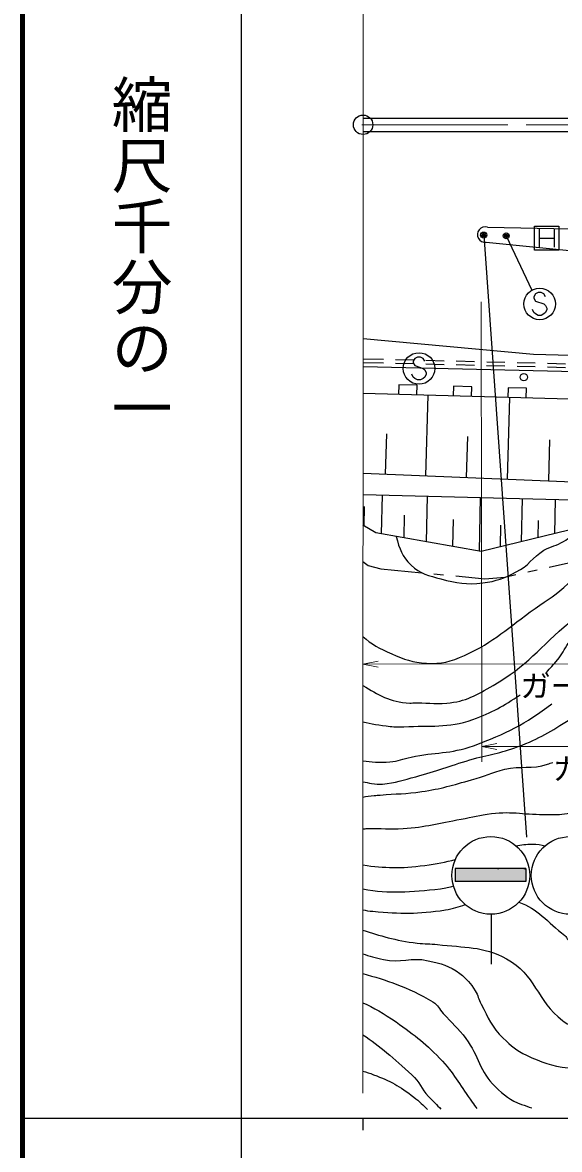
# Model space of a CAD drawing. Units: millimetres, scale not verified. Extents: x 40000 to 680000, y 20000 to 380000.
# Drawn here: x 40000 to 84189, y 202409 to 295258 of the extents above; entities that cross this region are included whole.
import ezdxf
from ezdxf.enums import TextEntityAlignment as Align

# ---------------------------------------------------------------- set-up
doc = ezdxf.new("R2010")
doc.units = ezdxf.units.MM
doc.header["$LTSCALE"] = 1000
doc.header["$PDMODE"] = 32
doc.header["$PDSIZE"] = 500
doc.linetypes.add('CHAIN', pattern=[18.5, 12, -1.5, 3.5, -1.5])
for name, color, linetype, lineweight in [('M-BGD', 7, 'Continuous', 25), ('M-BGD-HTXT', 7, 'Continuous', 13), ('M-BMK', 2, 'CHAIN', 13), ('M-BMK-ROW', 30, 'Continuous', 25), ('M-BMK-SRVR', 3, 'Continuous', 25), ('M-STR-HTXT', 7, 'Continuous', 13), ('M-STR-STRC', 7, 'Continuous', 25), ('M-TTL', 2, 'Continuous', 140), ('M-TTL-BAND', 7, 'Continuous', 25)]:
    doc.layers.add(name, color=color, linetype=linetype, lineweight=lineweight)
doc.styles.add('@ＭＳ ゴシック', font='')
doc.styles.add('ＭＳ ゴシック', font='')
doc.styles.get('@ＭＳ ゴシック').set_extended_font_data('@MS Gothic')
doc.styles.get('ＭＳ ゴシック').set_extended_font_data('MS Gothic')

msp = doc.modelspace()

# ---------------------------------------------------------------- hatches: boundary and pattern name
at = {"layer": 'M-STR-STRC'}
msp.add_hatch(color=256, dxfattribs=at).paths.add_polyline_path([(81436, 224483), (81436, 225563), (75606, 225563), (75606, 224483)])

# ---------------------------------------------------------------- linework, layer by layer
at = {"layer": 'M-BGD'}
for p, q in [((78270, 278387), (85101, 278263)), ((82135, 276493), (82135, 278493)), ((82135, 278493), (84135, 278493)), ((82510, 278243), (82510, 276743)), ((83760, 278243), (83760, 276743)), ((84135, 278493), (84135, 276493)), ((78157, 277154), (85017, 276478)), ((82510, 277493), (83760, 277493)), ((84135, 276493), (82135, 276493)), ((68023, 267563), (69704, 267521)), ((70703, 267496), (72203, 267459)), ((73203, 267434), (74702, 267397)), ((68023, 267262), (69700, 267221)), ((70700, 267196), (72199, 267159)), ((73199, 267134), (74698, 267097)), ((75698, 267072), (77198, 267035)), ((75702, 267372), (77201, 267335)), ((78197, 267011), (79697, 266974)), ((78201, 267311), (79701, 267274)), ((80697, 266949), (82196, 266912)), ((80700, 267249), (82200, 267212)), ((83196, 266887), (84695, 266850)), ((83200, 267187), (84699, 267150)), ((70972, 265412), (70950, 264613)), ((72472, 265371), (70972, 265412)), ((72450, 264572), (72472, 265371)), ((75471, 265289), (75449, 264490)), ((76970, 265248), (75471, 265289)), ((76948, 264449), (76970, 265248)), ((79969, 265166), (79947, 264367)), ((81468, 265125), (79969, 265166)), ((81447, 264326), (81468, 265125)), ((73189, 257920), (73371, 264547)), ((79913, 257635), (80097, 264363)), ((69878, 258061), (69969, 261374)), ((76551, 257778), (76643, 261142)), ((83303, 257492), (83396, 260884)), ((68021, 256362), (113033, 255253)), ((69550, 253132), (69628, 256322)), ((68117, 253784), (68156, 255380)), ((73247, 252478), (73339, 256231)), ((77596, 251708), (77705, 256123)), ((81057, 252481), (81145, 256039)), ((83806, 253145), (83876, 255971)), ((71398, 252805), (71444, 254682)), ((75421, 252093), (75476, 254301)), ((79328, 252064), (79372, 253842)), ((82432, 252813), (82467, 254226))]:
    msp.add_line(p, q, dxfattribs=at)
for points in [[(68027, 287389), (87886, 287385), (125865, 287492), (140366, 287655), (157632, 287941), (178592, 288420), (198136, 288998), (212067, 289488), (233787, 290379), (258604, 291590), (269983, 292214), (292437, 293583)], [(68027, 286289), (87888, 286285), (125873, 286392), (140381, 286555), (157653, 286841), (178620, 287320), (198171, 287899), (212109, 288389), (233837, 289281), (258661, 290491), (270047, 291115), (292437, 292481)], [(68023, 269227), (82041, 267932), (108551, 267212)], [(148941, 264921), (129869, 265431), (68023, 266900)], [(148948, 264405), (147149, 263464), (142853, 262646), (68022, 264693)], [(68021, 258140), (85252, 257409), (116667, 257062), (127715, 261328), (138640, 261999), (142853, 262646)], [(113033, 255253), (109188, 253900), (97353, 254625), (84961, 253423), (77744, 251681), (69086, 253214), (68020, 253841)]]:
    msp.add_lwpolyline(points, dxfattribs=at)
msp.add_arc((78070, 277783), 636, 71.6292, 277.84426, dxfattribs=at)
for points, knots in [([(68018, 240638), (69284, 239876), (70229, 239270), (71864, 239180), (71962, 239175), (72017, 239197), (72116, 239201), (73207, 239253), (73825, 239085), (74913, 239179), (76504, 239318), (77341, 239853), (78731, 240640), (81512, 242215), (82591, 243799), (85031, 245864), (87274, 247762), (88210, 249259), (90721, 250783), (91845, 251465), (92547, 251731), (93782, 252181), (94493, 252440), (94893, 252617), (95643, 252717), (96829, 252874), (97507, 252605), (98703, 252590), (100190, 252571), (101023, 252675), (102510, 252651), (103461, 252636), (103987, 252458), (104939, 252472), (107461, 252509), (108532, 253326), (111051, 254555)], [0, 0, 0, 0, 1, 1, 1, 2, 2, 2, 3, 3, 3, 4, 4, 4, 5, 5, 5, 6, 6, 6, 7, 7, 7, 8, 8, 8, 9, 9, 9, 10, 10, 10, 11, 11, 11, 12, 12, 12, 12]), ([(68018, 244664), (68702, 244034), (69384, 243690), (70382, 243250), (71442, 242783), (72087, 242543), (73242, 242471), (74485, 242394), (75231, 242599), (76365, 243112), (78858, 244238), (79961, 245412), (82197, 246987), (83278, 247748), (83941, 248114), (84895, 249029), (85007, 249136), (85042, 249223), (85156, 249328), (86135, 250236), (86845, 250560), (88019, 251194), (89547, 252020), (90455, 252384), (92057, 253054), (92810, 253369), (93234, 253568), (94035, 253727), (96544, 254225), (98027, 253316), (100579, 253491), (102466, 253620), (103175, 253716), (105378, 254133)], [0, 0, 0, 0, 1, 1, 1, 2, 2, 2, 3, 3, 3, 4, 4, 4, 5, 5, 5, 6, 6, 6, 7, 7, 7, 8, 8, 8, 9, 9, 9, 10, 10, 10, 11, 11, 11, 11]), ([(70738, 252922), (71045, 251875), (71225, 251269), (71983, 250546), (72746, 249819), (73414, 249683), (74435, 249417), (75741, 249077), (76536, 248920), (77875, 249088), (79002, 249229), (79621, 249486), (80641, 249988), (81652, 250485), (81942, 251192), (82908, 251773), (83500, 252130), (83935, 252137), (84521, 252505), (85050, 252837), (85242, 253007), (85770, 253502)], [0, 0, 0, 0, 1, 1, 1, 2, 2, 2, 3, 3, 3, 4, 4, 4, 5, 5, 5, 6, 6, 6, 7, 7, 7, 7]), ([(83038, 241633), (83305, 241922), (83581, 242236), (83905, 242594), (84330, 243064), (84465, 243408), (84809, 243940), (84944, 244147), (84992, 244282), (85146, 244476), (86488, 246164), (87532, 246875), (89290, 248123), (90953, 249304), (92010, 249819), (93918, 250541), (94853, 250894), (95414, 251037), (96410, 251129), (97609, 251238), (98279, 250939), (99481, 250875), (100993, 250795), (101848, 250713), (103358, 250830), (105655, 251009), (106973, 251124), (109177, 251792), (110801, 252285), (111647, 252792), (113136, 253548)], [0, 0, 0, 0, 1, 1, 1, 2, 2, 2, 3, 3, 3, 4, 4, 4, 5, 5, 5, 6, 6, 6, 7, 7, 7, 8, 8, 8, 9, 9, 9, 10, 10, 10, 10]), ([(68017, 237649), (68684, 237457), (69380, 237383), (70244, 237267), (70687, 237207), (70943, 237208), (71390, 237235), (73612, 237369), (74957, 237095), (77058, 237833), (78688, 238406), (79550, 238944), (80965, 239872)], [0, 0, 0, 0, 1, 1, 1, 2, 2, 2, 3, 3, 3, 4, 4, 4, 4]), ([(68016, 232706), (68243, 232658), (68479, 232612), (68728, 232567), (69072, 232505), (69274, 232479), (69622, 232514), (70714, 232625), (71303, 232850), (72366, 233123), (74133, 233578), (75077, 233992), (76825, 234510), (78369, 234967), (79296, 235029), (80801, 235602), (82561, 236272), (83473, 236848), (85060, 237862), (85744, 238299), (86341, 238723), (86890, 239140)], [0, 0, 0, 0, 1, 1, 1, 2, 2, 2, 3, 3, 3, 4, 4, 4, 5, 5, 5, 6, 6, 6, 7, 7, 7, 7]), ([(68016, 234427), (68684, 234322), (69387, 234302), (70232, 234344), (70931, 234378), (71293, 234601), (71978, 234743), (73973, 235157), (75196, 234978), (77110, 235677), (79811, 236664), (81371, 237449), (83551, 239134)], [0, 0, 0, 0, 1, 1, 1, 2, 2, 2, 3, 3, 3, 4, 4, 4, 4]), ([(68016, 231444), (68297, 231492), (68596, 231540), (68938, 231568), (69135, 231584), (69246, 231594), (69443, 231610), (70773, 231720), (71528, 231701), (72850, 231893), (74483, 232130), (75373, 232422), (76962, 232869), (78036, 233172), (78601, 233467), (79685, 233731), (81032, 234058), (81895, 233709), (83208, 234150), (83370, 234205), (83515, 234255), (83651, 234304)], [0, 0, 0, 0, 1, 1, 1, 2, 2, 2, 3, 3, 3, 4, 4, 4, 5, 5, 5, 6, 6, 6, 7, 7, 7, 7]), ([(68013, 218524), (68519, 218350), (69062, 218192), (69714, 218048), (71109, 217738), (71983, 218298), (73371, 217960), (74446, 217698), (75127, 217586), (76000, 216907), (76585, 216452), (76853, 216107), (77261, 215488), (77519, 215096), (77505, 214793), (77734, 214383), (78370, 213243), (78594, 212467), (79549, 211577), (80229, 210943), (80630, 210565), (81475, 210176), (82746, 209589), (83511, 209272), (84904, 209134), (85988, 209027), (86629, 208995), (87690, 209238), (88988, 209536), (89623, 210008), (90898, 210394), (91661, 210625), (92169, 210485), (92896, 210814), (94468, 211525), (95395, 211963), (96640, 213158), (97549, 214029), (98075, 214538), (98723, 215618), (99817, 217438), (100240, 218588), (100849, 220622), (101496, 222783), (101277, 224133), (101902, 226300), (102245, 227491), (102535, 228147), (103186, 229202), (104137, 230744), (105116, 231446), (106480, 232356)], [0, 0, 0, 0, 1, 1, 1, 2, 2, 2, 3, 3, 3, 4, 4, 4, 5, 5, 5, 6, 6, 6, 7, 7, 7, 8, 8, 8, 9, 9, 9, 10, 10, 10, 11, 11, 11, 12, 12, 12, 13, 13, 13, 14, 14, 14, 15, 15, 15, 16, 16, 16, 17, 17, 17, 17]), ([(68014, 220486), (69418, 220022), (70668, 219632), (72488, 219411), (73134, 219333), (73504, 219375), (74150, 219295), (76402, 219017), (77844, 219199), (79838, 218116), (82194, 216836), (82324, 214665), (84453, 213035), (84649, 212885), (84763, 212799), (84989, 212699), (85920, 212283), (86457, 212003), (87470, 211888), (89458, 211663), (90685, 212133), (92455, 213064), (94191, 213977), (95196, 214629), (96389, 216186), (97508, 217647), (97889, 218670), (98451, 220423), (99268, 222972), (98955, 224602), (99799, 227142), (100407, 228970), (100718, 230066), (101841, 231631), (102057, 231933), (102266, 232156), (102487, 232349)], [0, 0, 0, 0, 1, 1, 1, 2, 2, 2, 3, 3, 3, 4, 4, 4, 5, 5, 5, 6, 6, 6, 7, 7, 7, 8, 8, 8, 9, 9, 9, 10, 10, 10, 11, 11, 11, 12, 12, 12, 12]), ([(68015, 228814), (68136, 228828), (68247, 228848), (68401, 228855), (69541, 228909), (70185, 228764), (71324, 228844), (73205, 228975), (74231, 229292), (76088, 229621), (77067, 229794), (77604, 229961), (78591, 230082), (80379, 230303), (81401, 229969), (83202, 230012), (83833, 230027), (84200, 229954), (84816, 230091), (85579, 230261), (86015, 230431), (86656, 230879), (87347, 231363), (87924, 231842), (88437, 232324)], [0, 0, 0, 0, 1, 1, 1, 2, 2, 2, 3, 3, 3, 4, 4, 4, 5, 5, 5, 6, 6, 6, 7, 7, 7, 8, 8, 8, 8]), ([(80851, 222780), (82391, 222283), (83176, 221147), (84634, 220038), (84776, 219930), (84783, 219797), (84918, 219681), (86562, 218260), (87268, 216853), (89386, 216367), (90835, 216034), (91790, 215934), (93192, 216429), (94351, 216837), (94742, 217624), (95422, 218647), (96010, 219531), (96236, 220117), (96485, 221149), (96837, 222612), (96560, 223503), (96802, 224987), (97052, 226531), (97171, 227424), (97749, 228878), (98166, 229926), (98595, 230438), (99327, 231296), (99661, 231687), (99968, 232031), (100265, 232345)], [0, 0, 0, 0, 1, 1, 1, 2, 2, 2, 3, 3, 3, 4, 4, 4, 5, 5, 5, 6, 6, 6, 7, 7, 7, 8, 8, 8, 9, 9, 9, 10, 10, 10, 10]), ([(80612, 227429), (81037, 227509), (81432, 227565), (81976, 227568), (82361, 227570), (82686, 227511), (82985, 227418)], [0, 0, 0, 0, 1, 1, 1, 2, 2, 2, 2]), ([(68015, 225848), (69834, 225591), (71102, 225548), (73100, 225815), (74063, 225944), (74860, 226107), (75613, 226287)], [0, 0, 0, 0, 1, 1, 1, 2, 2, 2, 2]), ([(68014, 223875), (70228, 223474), (71887, 223609), (74404, 223890), (74794, 223934), (75139, 224017), (75458, 224125)], [0, 0, 0, 0, 1, 1, 1, 2, 2, 2, 2]), ([(68014, 222159), (68262, 222102), (68529, 222057), (68840, 222031), (71162, 221837), (72500, 221792), (74803, 222145), (75459, 222245), (75928, 222421), (76426, 222585)], [0, 0, 0, 0, 1, 1, 1, 2, 2, 2, 3, 3, 3, 3]), ([(68013, 216912), (69923, 216342), (71654, 215841), (73780, 214563), (74204, 214309), (74291, 213984), (74621, 213617), (75349, 212807), (75844, 212426), (76493, 211551), (77574, 210094), (77591, 208831), (78910, 207585), (79649, 206887), (80102, 206450), (81065, 206127), (81367, 206025), (81643, 205926), (81905, 205835)], [0, 0, 0, 0, 1, 1, 1, 2, 2, 2, 3, 3, 3, 4, 4, 4, 5, 5, 5, 6, 6, 6, 6]), ([(68012, 214502), (68878, 214092), (69753, 213619), (70741, 212913), (72334, 211775), (73244, 211117), (74567, 209673), (75662, 208479), (76032, 207613), (77006, 206318), (77148, 206130), (77279, 205948), (77403, 205772)], [0, 0, 0, 0, 1, 1, 1, 2, 2, 2, 3, 3, 3, 4, 4, 4, 4]), ([(68012, 211861), (69460, 210903), (70491, 209935), (72047, 208565), (72705, 207985), (72791, 207403), (73410, 206782), (73773, 206417), (74114, 206068), (74438, 205731)], [0, 0, 0, 0, 1, 1, 1, 2, 2, 2, 3, 3, 3, 3]), ([(68011, 208854), (68288, 208780), (68579, 208689), (68894, 208570), (70279, 208049), (71035, 207631), (72200, 206718), (72649, 206365), (73005, 206042), (73324, 205715)], [0, 0, 0, 0, 1, 1, 1, 2, 2, 2, 3, 3, 3, 3])]:
    msp.add_open_spline(points, degree=3, knots=knots, dxfattribs=at)
for points in [[(79094, 225550), (79128, 225555), (79161, 225559), (79194, 225563)], [(81250, 225563), (81311, 225551), (81373, 225538), (81436, 225524)], [(81710, 225456), (81711, 225456), (81712, 225456), (81713, 225455)], [(81898, 225403), (81899, 225403), (81900, 225402), (81901, 225402)]]:
    msp.add_open_spline(points, degree=3, dxfattribs=at)
at = {"layer": 'M-BGD-HTXT'}
msp.add_line((68011, 207047), (68042, 365140), dxfattribs=at)
at = {"layer": 'M-BMK'}
msp.add_arc((1188517, 5637206354), 5636919627, 269.98861, 269.989, dxfattribs=at)
at = {"layer": 'M-BMK-ROW'}
for p, q in [((68020, 250846), (68442, 250536)), ((83344, 250381), (85170, 250787)), ((68442, 250536), (69482, 250242)), ((69482, 250242), (72862, 249923)), ((73858, 249829), (74654, 249753)), ((79689, 249569), (80611, 249774)), ((81587, 249991), (82368, 250164)), ((75650, 249659), (78050, 249433)), ((78050, 249433), (79689, 249569))]:
    msp.add_line(p, q, dxfattribs=at)
at = {"layer": 'M-BMK-SRVR'}
msp.add_circle((68027, 286839), 800, dxfattribs=at)
at = {"layer": 'M-STR-HTXT'}
for p, q in [((77733, 272246), (77800, 234337)), ((68018, 242400), (69268, 242653)), ((68018, 242400), (126263, 242504)), ((68018, 242400), (69268, 242153)), ((77798, 235604), (79048, 235856)), ((77798, 235604), (126324, 235690)), ((77798, 235604), (79048, 235356))]:
    msp.add_line(p, q, dxfattribs=at)
at = {"layer": 'M-STR-STRC'}
for p, q in [((77955, 277745), (81475, 228138)), ((79806, 277684), (81919, 273207)), ((82441, 273021), (82205, 272903)), ((82678, 273021), (82441, 273021)), ((82914, 272903), (82678, 273021)), ((82205, 272903), (82087, 272667)), ((82087, 272667), (82087, 272548)), ((82087, 272548), (82205, 272312)), ((82205, 272312), (82914, 272076)), ((83032, 272667), (82914, 272903)), ((82914, 272076), (83032, 271957)), ((82087, 271367), (81969, 271603)), ((82205, 271248), (82087, 271367)), ((82441, 271130), (82205, 271248)), ((82678, 271130), (82441, 271130)), ((82914, 271248), (82678, 271130)), ((83032, 271367), (82914, 271248)), ((83032, 271957), (83150, 271721)), ((83150, 271603), (83032, 271367)), ((83150, 271721), (83150, 271603)), ((72277, 267582), (72159, 267346)), ((72514, 267700), (72277, 267582)), ((72750, 267700), (72514, 267700)), ((72986, 267582), (72750, 267700)), ((73105, 267346), (72986, 267582)), ((72159, 267346), (72159, 267228)), ((72159, 267228), (72277, 266991)), ((72277, 266991), (72986, 266755)), ((72986, 266755), (73105, 266637)), ((73105, 266637), (73223, 266400)), ((72159, 266046), (72041, 266282)), ((72277, 265928), (72159, 266046)), ((72514, 265810), (72277, 265928)), ((72750, 265810), (72514, 265810)), ((72986, 265928), (72750, 265810)), ((73105, 266046), (72986, 265928)), ((73223, 266282), (73105, 266046)), ((73223, 266400), (73223, 266282)), ((81436, 225563), (75606, 225563)), ((75606, 225563), (75606, 224483)), ((81436, 225563), (81436, 224483)), ((81436, 224483), (75606, 224483)), ((78579, 221790), (78579, 217671))]:
    msp.add_line(p, q, dxfattribs=at)
for centre, radius in [((77955, 277745), 150), ((77955, 277745), 120), ((77955, 277745), 90), ((77955, 277745), 60), ((77955, 277745), 30), ((79806, 277684), 150), ((79806, 277684), 120), ((79806, 277684), 90), ((79806, 277684), 60), ((79806, 277684), 30), ((82559, 272076), 1300), ((72632, 266755), 1300), ((81259, 266043), 305), ((78543, 224990), 3200), ((85075, 224989), 3200)]:
    msp.add_circle(centre, radius, dxfattribs=at)
for p in [(77955, 277745), (79806, 277684)]:
    msp.add_point(p, dxfattribs=at)
at = {"layer": 'M-TTL'}
msp.add_line((40000, 380000), (40000, 20000), dxfattribs=at)
at = {"layer": 'M-TTL-BAND'}
for p, q in [((58000, 370000), (58000, 20000)), ((40000, 205000), (579000, 205000)), ((68000, 205000), (68000, 204000))]:
    msp.add_line(p, q, dxfattribs=at)

# ---------------------------------------------------------------- texts
at = {"layer": 'M-STR-HTXT', "style": 'ＭＳ ゴシック'}
for s, p in [('ガードレール\u3000L=57.8', (93466, 239152)), ('ガードレール\u3000L=48.3', (96154, 232338))]:
    msp.add_text(s, height=1833, rotation=0.102, dxfattribs=at).set_placement(p, align=Align.BOTTOM_CENTER)
at = {"layer": 'M-TTL-BAND', "style": '@ＭＳ ゴシック'}
msp.add_text('縮尺千分の一', height=3666, rotation=270, dxfattribs=at).set_placement((49777, 261030), align=Align.MIDDLE_RIGHT)

doc.saveas('drawing.dxf')
